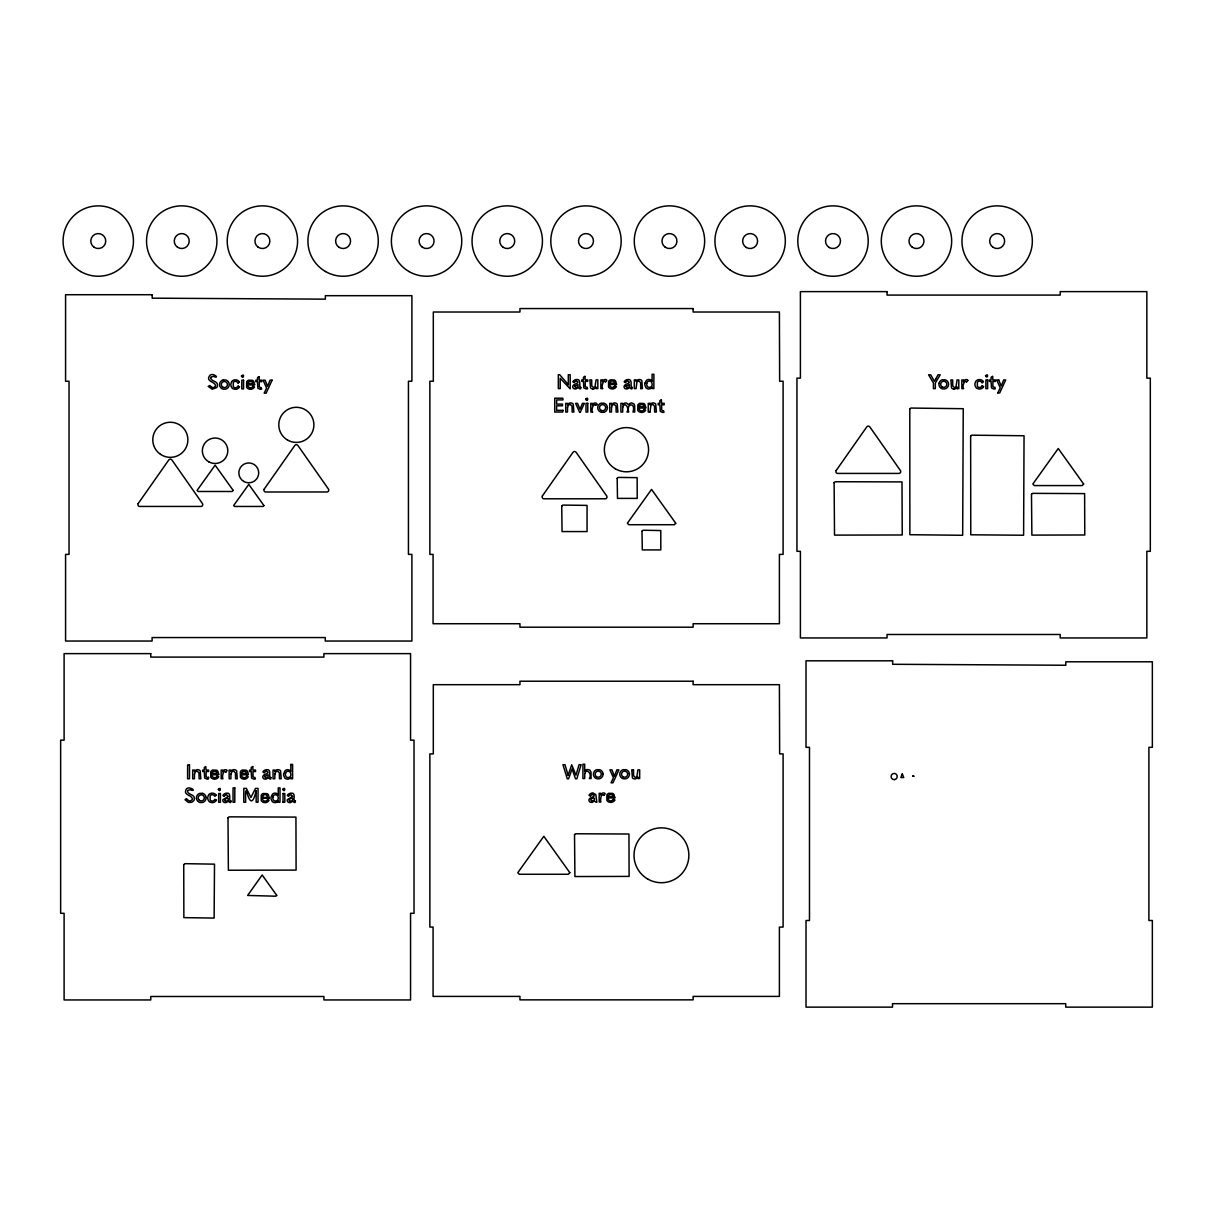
<?xml version="1.0" encoding="UTF-8"?>
<svg xmlns="http://www.w3.org/2000/svg" width="1213" height="1213" viewBox="0 0 1213 1213"><rect width="100%" height="100%" fill="white"/><g stroke="black" fill="none" stroke-linecap="round" stroke-linejoin="round"><path stroke-width="1.5" d="M210.668 377.789C210.85 381.655 217.976 380.776 217.506 385.309A3.715 3.715 0 0 1 216.778 387.523L212.23 389.237L208.166 386.386L209.849 385.522L212.048 387.493M568.124 775.168L571.702 764.827L575.993 775.168L579.071 764.706L581.133 764.706L576.827 778.807L575.508 778.807L572.096 768.951L568.594 778.807L567.305 778.807L562.953 764.706L565.031 764.706L568.048 775.168M614.43 775.88L616.917 769.846L618.888 769.846L612.974 782.81L611.018 782.81L613.444 777.73L609.896 769.846L611.928 769.846L614.354 775.941M580.269 412.314L584.348 403.353L582.452 403.353L580.026 409.175L577.509 403.353L575.584 403.353L579.662 412.314M272.091 380.2L266.147 393.164L264.191 393.164L266.617 388.084L263.085 380.2L265.116 380.2L267.542 386.31L270.09 380.2L272.076 380.2M997.783 392.906L1000.225 387.826L996.692 379.942L998.724 379.942M256.125 790.876C249.014 821.216 244.768 769.421 245.678 802.233L243.783 802.233L243.783 788.389L246.345 788.389L250.924 797.487L255.503 788.389L258.035 788.389L258.035 802.233L256.155 802.233L256.155 790.876M262.872 795.743C260.704 798.078 269.028 798.139 267.072 795.758A2.123 2.123 0 0 0 265.935 794.788L265.48 794.667A3.093 3.093 0 0 0 264.737 794.636L264.495 794.667A2.365 2.365 0 0 0 262.857 795.743M264.1 489.279L294.804 445.489A1.88 1.88 0 0 1 297.898 445.489L328.587 489.279A1.88 1.88 0 0 1 327.176 491.978L265.511 491.993A1.88 1.88 0 0 1 264.116 489.279M238.021 386.083L237.339 386.977A2.593 2.593 0 0 1 235.822 387.69L234.837 387.66A2.517 2.517 0 0 1 233.275 386.644L233.275 382.444A2.517 2.517 0 0 1 234.837 381.458L235.11 381.413A3.26 3.26 0 0 1 235.777 381.428A2.608 2.608 0 0 1 237.278 382.11L237.975 383.005M214.868 799.412L214.185 800.307A2.593 2.593 0 0 1 212.684 801.02L211.699 800.989A2.517 2.517 0 0 1 210.137 799.974L210.137 795.773A2.517 2.517 0 0 1 211.684 794.773L211.972 794.742A3.26 3.26 0 0 1 212.639 794.742A2.608 2.608 0 0 1 214.125 795.44L214.837 796.335L216.141 795.243M982.09 385.825L981.408 386.72A2.593 2.593 0 0 1 979.892 387.432L978.906 387.387A2.517 2.517 0 0 1 977.344 386.386L977.344 382.186A2.517 2.517 0 0 1 978.906 381.185L979.179 381.155A3.26 3.26 0 0 1 979.846 381.155A2.608 2.608 0 0 1 981.347 381.852L982.045 382.732M253.032 386.25L252.365 387.053A2.608 2.608 0 0 1 250.924 387.751A3.245 3.245 0 0 1 250.242 387.751L249.711 387.66A2.532 2.532 0 0 1 248.013 386.128L247.816 384.961L254.639 384.855M217.127 776.108L216.475 776.927A2.608 2.608 0 0 1 215.019 777.624A3.245 3.245 0 0 1 214.352 777.624L213.806 777.533A2.532 2.532 0 0 1 212.108 776.002L211.911 774.819L218.734 774.728M246.77 776.108L246.118 776.927A2.608 2.608 0 0 1 244.662 777.624A3.245 3.245 0 0 1 243.98 777.624L243.449 777.533A2.532 2.532 0 0 1 241.751 776.002L241.554 774.819L248.377 774.728M267.618 799.579L266.966 800.383A2.608 2.608 0 0 1 265.511 801.08A3.245 3.245 0 0 1 264.828 801.08L264.298 800.989A2.532 2.532 0 0 1 262.599 799.458L262.402 798.275M614.915 385.931L614.263 386.735M644.194 409.388L643.542 410.191A2.608 2.608 0 0 1 642.086 410.889A3.245 3.245 0 0 1 641.404 410.904L640.873 410.798A2.532 2.532 0 0 1 639.175 409.266L638.978 408.099L645.801 407.993M613.247 799.352L612.595 800.155A2.608 2.608 0 0 1 611.14 800.853A3.245 3.245 0 0 1 610.473 800.868L609.927 800.762A2.532 2.532 0 0 1 608.229 799.231L608.031 798.063M224.223 796.168L225.633 794.924A2.532 2.532 0 0 1 226.664 794.712L228.135 796.486M264.222 772.711L265.632 771.468A2.532 2.532 0 0 1 266.678 771.241C271.136 773.439 263.661 773.773 262.887 776.214A2.562 2.562 0 0 0 262.994 777.76A2.077 2.077 0 0 0 263.873 778.776L264.798 779.095A3.957 3.957 0 0 0 266.163 779.064L268.255 777.836L270.105 779.08A3.26 3.26 0 0 0 270.726 778.973L270.999 777.594M574.143 382.52L575.553 381.276A2.532 2.532 0 0 1 576.584 381.064C581.042 383.263 573.567 383.581 572.809 386.037A2.562 2.562 0 0 0 572.9 387.569A2.077 2.077 0 0 0 573.779 388.585L574.719 388.918A3.957 3.957 0 0 0 576.069 388.873L578.161 387.644L580.011 388.888A3.26 3.26 0 0 0 580.633 388.782L580.906 387.402M288.618 796.168L290.028 794.924A2.532 2.532 0 0 1 291.059 794.712L292.53 796.486M625.499 382.52L626.909 381.276A2.532 2.532 0 0 1 627.94 381.064C632.398 383.263 624.922 383.581 624.164 386.037A2.562 2.562 0 0 0 624.27 387.569A2.077 2.077 0 0 0 625.135 388.585L626.075 388.918A3.957 3.957 0 0 0 627.424 388.873L629.517 387.644L631.366 388.888A3.26 3.26 0 0 0 631.988 388.782L632.261 387.402M590.367 795.94L591.777 794.697A2.532 2.532 0 0 1 592.808 794.485C597.266 796.683 589.791 797.002 589.018 799.458A2.562 2.562 0 0 0 589.124 800.989A2.077 2.077 0 0 0 590.003 802.005L590.928 802.339A3.957 3.957 0 0 0 592.293 802.309L594.385 801.065L596.235 802.309A3.26 3.26 0 0 0 596.857 802.202L595.841 794.651L592.96 792.938A4.594 4.594 0 0 0 589.033 795.197L590.2 795.971M186.393 798.776L185.028 799.716L188.364 802.445L191.684 802.293L193.64 800.838A3.715 3.715 0 0 0 194.368 798.639C194.838 794.106 187.712 794.97 187.515 791.119A1.653 1.653 0 0 1 188.06 790.179L190.502 789.754A2.471 2.471 0 0 1 191.457 790.239C197.385 791.452 187.409 784.538 185.786 790.148C183.663 795.349 191.654 794.849 192.367 798.715A2.092 2.092 0 0 1 191.972 799.943L190.38 800.898A3.578 3.578 0 0 1 188.894 800.823L186.408 798.776M238.142 383.035L239.279 381.913M982.212 382.762L983.349 381.64M605.681 381.852L606.849 380.336A1.865 1.865 0 0 0 605.287 379.502L605.075 379.517A2.623 2.623 0 0 0 603.543 380.139L602.467 381.579L602.467 379.912L600.86 379.881L600.844 388.585L602.603 388.585M595.644 405.309L597.099 404.475M226.012 772.044L227.165 770.528A1.865 1.865 0 0 0 225.603 769.694L225.391 769.709A2.623 2.623 0 0 0 223.859 770.316L222.783 771.771L222.783 770.088L221.175 770.073L221.16 778.776L222.919 778.776C221.934 777.882 222.965 769.148 225.815 772.014M966.67 381.913L967.838 380.397M604.029 795.273L605.181 793.757A1.865 1.865 0 0 0 603.619 792.938L603.407 792.938A2.608 2.608 0 0 0 601.875 793.56L600.799 795.015L600.799 793.332L599.192 793.302L599.177 802.005L600.935 802.005C599.95 801.126 600.981 792.377 603.831 795.243M208.56 777.336L208.014 777.427A2.092 2.092 0 0 1 207.362 777.548L206.134 776.714L206.074 771.544L208.621 771.544L208.621 770.073L206.074 770.073L205.801 766.555L204.315 767.435L204.315 770.073L202.647 770.073L202.647 771.544L204.284 771.544L204.694 778.064L206.968 779.14A4.776 4.776 0 0 0 208.454 778.928L208.591 777.351M270.893 777.533C267.952 778.473 272.212 768.799 266.83 769.694A4.594 4.594 0 0 0 262.903 771.953L264.07 772.726M580.709 387.387C578.449 388.494 581.906 378.683 576.736 379.517A4.594 4.594 0 0 0 572.824 381.761L573.976 382.55M632.079 387.387C629.653 388.327 633.307 378.668 628.091 379.517A4.594 4.594 0 0 0 624.179 381.761L625.347 382.55M603.558 412.329L601.587 412.329M616.522 384.536L609.699 384.536L609.912 385.81A2.532 2.532 0 0 0 611.595 387.341L612.125 387.432A3.245 3.245 0 0 0 612.808 387.432A2.608 2.608 0 0 0 614.263 386.75M640.722 388.585L642.465 388.585L641.829 380.639A2.623 2.623 0 0 0 640.889 379.866L639.948 379.578A4.458 4.458 0 0 0 639.221 379.517A3.7 3.7 0 0 0 636.112 381.398L636.097 379.896L634.338 379.881L634.308 388.585L636.067 388.585L636.977 381.792A2.29 2.29 0 0 1 638.099 381.17L638.372 381.125A3.093 3.093 0 0 1 639.145 381.155L640.631 382.762L640.707 388.585M957.087 388.645L958.801 388.645L958.816 379.942L957.057 379.942L955.996 386.917A2.168 2.168 0 0 1 954.858 387.402A2.653 2.653 0 0 1 954.146 387.372L952.736 385.81L952.66 379.942L950.901 379.942L951.523 387.872A2.562 2.562 0 0 0 952.417 388.66L953.297 388.948A3.957 3.957 0 0 0 953.994 389.009M997.799 392.906L999.739 392.906L1005.698 379.942L1003.727 379.942L1001.18 386.037L998.739 379.942M649.986 403.353L648.242 403.353L648.227 412.041L649.986 412.041M592.566 412.041L590.822 412.041L590.807 403.353L592.414 403.353L592.429 405.021L593.506 403.595A2.623 2.623 0 0 1 595.022 402.974L595.249 402.974A1.865 1.865 0 0 1 596.826 403.793M290.862 764.448L292.591 764.448L292.621 778.776L290.938 778.776L290.908 777.306A3.806 3.806 0 0 1 287.617 779.11A4.336 4.336 0 0 1 286.738 779.064L286.344 778.958A3.609 3.609 0 0 1 284.676 777.867L283.645 775.441A6.899 6.899 0 0 1 283.584 773.894L285.04 770.725A3.836 3.836 0 0 1 287.89 769.709A3.76 3.76 0 0 1 290.847 771.589L290.832 764.448M633.489 769.846L631.761 769.846L632.382 777.776A2.562 2.562 0 0 0 633.262 778.564L634.156 778.867A3.957 3.957 0 0 0 634.839 778.913A3.654 3.654 0 0 0 637.886 777.048L637.917 778.534L639.66 778.549L639.676 769.846L637.917 769.846L636.84 776.82A2.168 2.168 0 0 1 635.718 777.306A2.653 2.653 0 0 1 635.006 777.275L633.58 775.714L633.52 769.846M283.069 793.529L284.797 793.529L284.828 802.233L283.069 802.233M608.031 797.957L614.855 797.957M262.402 798.184L269.225 798.184M278.338 802.233L279.991 802.233L280.021 787.904L278.262 787.904L278.262 795.046A3.76 3.76 0 0 0 275.29 793.135A3.836 3.836 0 0 0 272.44 794.181L270.984 797.366A6.899 6.899 0 0 0 271.045 798.912L272.076 801.323A3.609 3.609 0 0 0 273.744 802.415L274.138 802.521A4.336 4.336 0 0 0 275.017 802.597A3.806 3.806 0 0 0 278.323 800.747L278.308 802.218M591.853 801.005C587.941 799.776 596.114 795.561 594.264 799.989A3.29 3.29 0 0 1 591.853 801.065M290.104 801.232C286.207 799.989 294.35 795.789 292.53 800.216A3.29 3.29 0 0 1 290.104 801.277M225.709 801.232C221.782 799.989 229.97 795.789 228.135 800.216A3.29 3.29 0 0 1 225.709 801.277M202.707 793.363L199.781 793.363A4.685 4.685 0 0 0 196.506 796.986A5.019 5.019 0 0 0 196.461 798.366M295.396 801.05C292.045 801.854 296.745 792.362 291.211 793.166A4.594 4.594 0 0 0 287.299 795.41L288.467 796.198M230.986 801.05C227.786 801.732 232.244 792.332 226.816 793.166A4.594 4.594 0 0 0 222.904 795.41L224.056 796.198M615.097 385.901L616.386 386.613A4.579 4.579 0 0 1 612.686 388.979A5.504 5.504 0 0 1 611.852 388.933L610.503 388.615A4.124 4.124 0 0 1 608.547 386.962L608.547 381.504A4.079 4.079 0 0 1 610.473 379.851L614.385 380.003A3.715 3.715 0 0 1 615.628 381.064L616.538 384.203M644.361 409.357L645.665 410.085A4.579 4.579 0 0 1 641.965 412.435A5.504 5.504 0 0 1 641.131 412.39L639.782 412.071A4.124 4.124 0 0 1 637.811 410.419L637.826 404.96A4.079 4.079 0 0 1 639.751 403.307L643.663 403.474A3.715 3.715 0 0 1 644.907 404.536L645.816 407.659M253.199 386.219L254.503 386.947A4.579 4.579 0 0 1 250.803 389.297A5.504 5.504 0 0 1 249.969 389.252L248.62 388.933A4.124 4.124 0 0 1 246.648 387.281L246.648 381.822A4.079 4.079 0 0 1 248.574 380.169L252.501 380.336A3.715 3.715 0 0 1 253.744 381.398L254.654 384.521M613.429 799.322L614.718 800.049M246.936 776.077L248.24 776.805A4.579 4.579 0 0 1 244.541 779.171A5.504 5.504 0 0 1 243.707 779.125L242.357 778.791A4.124 4.124 0 0 1 240.386 777.139L240.386 771.695A4.079 4.079 0 0 1 242.327 770.043L246.239 770.194A3.715 3.715 0 0 1 247.482 771.256L248.392 774.394M267.785 799.549L269.089 800.262A4.579 4.579 0 0 1 265.389 802.627A5.504 5.504 0 0 1 264.555 802.581L263.206 802.263A4.124 4.124 0 0 1 261.235 800.61L261.25 795.152A4.079 4.079 0 0 1 263.176 793.499L267.087 793.651A3.715 3.715 0 0 1 268.331 794.712L269.241 797.851M217.309 776.077L218.598 776.805M982.257 385.795L983.531 386.598M238.188 386.068L239.461 386.856M215.05 799.382L216.323 800.186M568.275 384.657L559.754 374.741L558.329 374.741L558.329 388.585L560.224 388.585L560.179 378.244L570.186 388.842L570.186 374.741L568.291 374.741L568.336 384.657M595.462 405.278C593.582 402.398 590.837 410.237 592.581 412.041M966.488 381.883C964.562 379.093 961.833 386.902 963.607 388.645L961.848 388.645L961.833 379.942L963.44 379.942L963.456 381.625L964.532 380.185A2.608 2.608 0 0 1 966.048 379.578L966.276 379.578A1.865 1.865 0 0 1 967.853 380.382M605.499 381.822C603.377 378.956 601.057 386.962 602.618 388.585M614.87 797.623L613.96 794.5A3.715 3.715 0 0 0 612.717 793.423L608.805 793.272A4.079 4.079 0 0 0 606.879 794.924L606.879 800.383A4.124 4.124 0 0 0 608.835 802.036L610.2 802.354A5.504 5.504 0 0 0 611.018 802.369M218.749 774.394L217.84 771.256A3.715 3.715 0 0 0 216.596 770.194L212.684 770.043A4.079 4.079 0 0 0 210.759 771.695L210.759 777.139A4.124 4.124 0 0 0 212.715 778.791L214.079 779.125A5.504 5.504 0 0 0 214.898 779.14A4.579 4.579 0 0 0 218.643 776.836M957.057 387.174L957.057 388.63M650.001 403.368L650.001 404.839A3.7 3.7 0 0 1 653.125 402.913A4.458 4.458 0 0 1 653.868 403.034L654.808 403.323A2.623 2.623 0 0 1 655.733 404.096L656.4 412.041L654.641 412.041L654.55 406.219L653.049 404.611A3.093 3.093 0 0 0 652.276 404.596L652.018 404.642A2.29 2.29 0 0 0 650.896 405.248L650.001 412.041M295.441 801.08L295.108 802.43A3.26 3.26 0 0 1 294.486 802.536L292.651 801.293L290.544 802.521A3.957 3.957 0 0 1 289.194 802.566L288.254 802.233A2.077 2.077 0 0 1 287.39 801.217A2.562 2.562 0 0 1 287.284 799.685L292.53 796.501M283.038 793.529L283.038 802.233M231.046 801.08L230.713 802.43A3.26 3.26 0 0 1 230.091 802.536L228.241 801.293L226.149 802.521A3.957 3.957 0 0 1 224.799 802.566L223.859 802.233A2.077 2.077 0 0 1 222.995 801.217A2.562 2.562 0 0 1 222.889 799.685L228.135 796.501M894.497 779.58A2.972 2.972 0 0 0 897.135 776.836A3.533 3.533 0 0 0 897.104 775.88A2.911 2.911 0 0 0 894.815 773.5L893.541 773.53A2.911 2.911 0 0 0 891.237 775.88A3.503 3.503 0 0 0 891.191 776.836A2.972 2.972 0 0 0 893.845 779.58A3.305 3.305 0 0 0 894.497 779.55M983.607 386.644A4.761 4.761 0 0 1 978.921 389.009L977.162 388.478A4.033 4.033 0 0 1 975.616 387.023L974.994 385.294A6.186 6.186 0 0 1 974.934 383.778L975.631 381.579A4.17 4.17 0 0 1 977.587 379.912L978.936 379.593A4.761 4.761 0 0 1 983.394 381.579M957.027 387.144A3.654 3.654 0 0 1 953.994 389.085M939.029 383.323A5.019 5.019 0 0 0 938.968 384.779A4.685 4.685 0 0 0 942.759 388.918L944.745 388.918A4.685 4.685 0 0 0 948.551 384.779A5.019 5.019 0 0 0 948.536 383.793A4.685 4.685 0 0 0 945.185 379.805L942.274 379.775A4.685 4.685 0 0 0 939.014 383.399M603.574 412.329A4.685 4.685 0 0 0 607.379 408.175A5.019 5.019 0 0 0 607.364 407.189M607.379 407.28A4.685 4.685 0 0 0 604.013 403.216L601.102 403.186A4.64 4.64 0 0 0 597.842 406.719A5.019 5.019 0 0 0 597.782 408.175A4.685 4.685 0 0 0 601.587 412.329M593.005 389.024A3.654 3.654 0 0 0 596.038 387.083L596.068 388.569L597.812 388.585L597.827 379.881L596.068 379.881L595.007 386.856A2.168 2.168 0 0 1 593.87 387.341A2.653 2.653 0 0 1 593.157 387.311L591.747 385.749L591.671 379.881L589.912 379.881L590.534 387.811A2.562 2.562 0 0 0 591.428 388.6L592.308 388.903A3.957 3.957 0 0 0 593.005 388.948M614.764 800.064A4.579 4.579 0 0 1 611.018 802.4M629.411 773.788A4.685 4.685 0 0 0 626.044 769.709L623.133 769.679A4.685 4.685 0 0 0 619.873 773.303A5.019 5.019 0 0 0 619.813 774.682A4.685 4.685 0 0 0 623.603 778.822L625.59 778.822A4.685 4.685 0 0 0 629.411 774.682A5.019 5.019 0 0 0 629.38 773.697M603.028 773.788A4.685 4.685 0 0 0 599.677 769.709L596.766 769.679A4.685 4.685 0 0 0 593.491 773.303A5.019 5.019 0 0 0 593.445 774.682A4.685 4.685 0 0 0 597.236 778.822L599.222 778.822A4.685 4.685 0 0 0 603.028 774.682A5.019 5.019 0 0 0 603.013 773.697M216.399 800.231A4.761 4.761 0 0 1 211.714 802.597L209.955 802.066A4.033 4.033 0 0 1 208.409 800.61L207.787 798.882A6.186 6.186 0 0 1 207.726 797.366L208.424 795.167A4.155 4.155 0 0 1 210.38 793.514L211.729 793.181A4.761 4.761 0 0 1 216.187 795.167M196.445 798.366A4.685 4.685 0 0 0 200.251 802.521L202.237 802.506A4.685 4.685 0 0 0 206.058 798.366A5.019 5.019 0 0 0 206.028 797.381M202.692 793.393A4.685 4.685 0 0 1 206.058 797.472M239.537 386.902A4.761 4.761 0 0 1 234.852 389.267L233.093 388.751A4.033 4.033 0 0 1 231.547 387.281L230.925 385.552A6.186 6.186 0 0 1 230.864 384.036L231.562 381.837A4.155 4.155 0 0 1 233.518 380.185L234.867 379.851A4.761 4.761 0 0 1 239.325 381.837M212.048 387.493A3.578 3.578 0 0 0 213.533 387.569L215.11 386.629A2.092 2.092 0 0 0 215.52 385.385C214.671 381.564 206.028 381.564 209.273 376.227C211.547 371.421 220.235 378.395 214.595 376.909A2.471 2.471 0 0 0 213.64 376.439L211.198 376.864A1.653 1.653 0 0 0 210.668 377.789M152.216 294.714L152.201 298.171L325.357 299.156L325.357 295.684L411.904 295.684L411.904 381.231L408.432 381.231L408.432 554.386L411.904 554.386L411.904 641.04L325.266 641.04L325.266 637.568L152.095 637.568L152.095 641.04L65.578 641.04L65.578 554.386L69.035 554.386L69.035 381.231L65.578 381.231L65.578 294.714L152.216 294.714M892.662 660.812L892.647 664.284L1065.802 665.255L1065.802 661.798L1152.35 661.798L1152.35 747.329L1148.893 747.329L1148.893 920.5L1152.35 920.5L1152.35 1007.139L1065.711 1007.139L1065.711 1003.682L892.541 1003.682L892.541 1007.139L806.023 1007.139L806.023 920.5L809.48 920.5L809.48 747.329L806.023 747.329L806.023 660.812L892.662 660.812M233.169 490.386L232.123 491.492L198.159 491.492L197.097 490.386L215.141 465.17L233.169 490.386M263.903 505.548L263.16 506.458L234.534 506.458L233.654 505.548L248.786 484.396L263.903 505.548M276.7 895.315L275.851 896.21L247.634 895.437L262.16 874.998L276.7 895.315M569.837 872.678L568.321 874.27L519.316 874.27L517.799 872.678L543.818 836.303L569.837 872.678M675.732 523.228L674.337 524.713L628.774 524.713L627.364 523.228L651.548 489.415L675.732 523.228M1083.649 484.032L1082.163 485.579L1034.325 485.579L1032.839 484.032L1058.252 448.507L1083.649 484.032M194.459 774.106L194.459 778.776L192.7 778.776L192.67 770.073L194.429 770.073L194.459 771.559A3.7 3.7 0 0 1 197.583 769.633A4.458 4.458 0 0 1 198.31 769.755L199.25 770.058A2.623 2.623 0 0 1 200.19 770.831L200.842 778.776L199.084 778.776L198.993 772.954L197.507 771.347A3.093 3.093 0 0 0 196.733 771.316L196.461 771.362A2.29 2.29 0 0 0 195.338 771.984L194.459 774.106M230.925 774.106L230.91 778.776L229.151 778.776L229.136 770.073L230.895 770.073L230.91 771.559A3.7 3.7 0 0 1 234.033 769.633A4.458 4.458 0 0 1 234.776 769.755L235.716 770.058A2.623 2.623 0 0 1 236.656 770.831L237.308 778.776L235.549 778.776L235.458 772.954L233.973 771.347A3.093 3.093 0 0 0 233.199 771.316L232.926 771.362A2.29 2.29 0 0 0 231.804 771.984L230.925 774.106M274.835 774.106L274.82 778.776L273.061 778.776L273.046 770.073L274.805 770.073L274.82 771.559A3.7 3.7 0 0 1 277.944 769.633A4.458 4.458 0 0 1 278.687 769.755L279.627 770.058A2.623 2.623 0 0 1 280.552 770.831L281.219 778.776L279.46 778.776L279.369 772.954L277.883 771.347A3.093 3.093 0 0 0 277.11 771.316L276.837 771.362A2.29 2.29 0 0 0 275.715 771.984L274.835 774.106M567.517 407.386L567.502 412.041L565.743 412.041L565.728 403.353L567.487 403.353L567.502 404.839A3.7 3.7 0 0 1 570.626 402.913A4.458 4.458 0 0 1 571.368 403.034L572.309 403.323A2.623 2.623 0 0 1 573.233 404.096L573.885 412.041L572.127 412.041L572.051 406.219L570.55 404.611A3.093 3.093 0 0 0 569.776 404.596L569.519 404.642A2.29 2.29 0 0 0 568.381 405.248L567.517 407.386M611.504 407.386L611.488 412.041L609.73 412.041L609.714 403.353L611.473 403.353L611.488 404.839A3.7 3.7 0 0 1 614.612 402.913A4.458 4.458 0 0 1 615.355 403.034L616.295 403.323A2.623 2.623 0 0 1 617.22 404.096L617.887 412.041L616.128 412.041L616.037 406.219L614.536 404.611A3.093 3.093 0 0 0 613.763 404.596L613.505 404.642A2.29 2.29 0 0 0 612.368 405.248L611.504 407.386M218.325 789.375C220.417 793.696 221.6 785.615 218.325 789.375M241.463 376.06C243.495 380.382 244.844 372.285 241.463 376.06M282.72 789.375C284.873 793.696 285.934 785.599 282.72 789.375M585.667 399.198C587.653 403.489 589.063 395.605 585.682 399.077M912.707 776.153L914.102 776.305L912.722 776.093M985.532 375.787C987.609 380.094 988.838 372.073 985.532 375.787M183.739 864.642L183.86 917.635L214.125 918.074L214.504 864.156L184.816 863.671L183.739 864.642M227.983 817.835L228.378 870.237L296.093 870.1L295.942 817.107L229.075 816.849L227.983 817.835M561.74 506.048L562.044 531.567L587.062 531.567L587.062 505.396L562.817 505.078L561.74 506.048M574.522 834.741L574.917 876.544L629.107 876.408L628.956 834.013L575.599 833.771L574.537 834.635M617.174 478.377L617.493 498.391L637.219 498.391L637.143 477.649L618.251 477.406L617.174 478.377M641.995 531.203L642.299 549.914L660.797 549.914L660.797 530.551L643.072 530.233L641.995 531.203M834.119 482.698L834.514 535.115L902.229 534.978L902.002 481.91L835.211 481.728L834.119 482.698M909.795 409.024L909.871 534.706L962.667 535.282L963.243 408.705L910.872 408.053L909.811 408.917M970.643 436.164L970.764 534.797L1023.605 535.236L1024.045 435.755L971.719 435.179L970.658 436.043M1031.49 494.343L1031.869 535.115L1084.771 534.978L1084.619 493.615L1032.566 493.357L1031.505 494.237M264.631 776.502L265.723 777.776A3.29 3.29 0 0 0 268.118 776.76L268.134 774.743L264.631 776.502M574.537 386.31L575.629 387.584A3.29 3.29 0 0 0 578.025 386.568L578.055 384.566L574.537 386.31M625.893 386.31L626.985 387.584A3.29 3.29 0 0 0 629.38 386.568L629.411 384.566L625.893 386.31M622.739 407.159L622.694 412.041L620.904 412.041L620.904 403.353L622.694 403.353L622.694 404.854L623.967 403.459A3.002 3.002 0 0 1 625.18 403.004C627.94 402.246 628.198 406.734 629.865 403.504A3.321 3.321 0 0 1 631.67 402.974L633.899 403.868L634.672 405.627L634.733 412.041L632.959 412.041C636.264 402.079 625.817 403.05 628.713 412.041L626.939 412.041C630.093 408.281 624.377 400.881 622.739 407.159M584.742 773.545L584.696 778.549L582.922 778.549L582.922 764.22L584.696 764.22L584.696 771.347L586.046 769.967A3.381 3.381 0 0 1 587.35 769.512L589.776 769.982L591.034 772.135L591.095 778.549L589.306 778.549C592.596 774.546 586.576 767.45 584.742 773.545M272.849 797.199L272.819 797.532A5.17 5.17 0 0 0 272.849 798.579L273.501 800.171A2.229 2.229 0 0 0 274.32 800.792L275.124 800.989A3.396 3.396 0 0 0 276.048 800.944L276.609 800.777A2.578 2.578 0 0 0 277.853 799.685L278.247 798.563A4.261 4.261 0 0 0 278.277 797.563L277.838 796.107A2.684 2.684 0 0 0 275.806 794.773A3.017 3.017 0 0 0 274.911 794.818L274.654 794.894A2.426 2.426 0 0 0 273.38 795.819L272.849 797.199M285.449 773.727L285.419 774.061A5.17 5.17 0 0 0 285.449 775.107L286.101 776.714A2.229 2.229 0 0 0 286.92 777.336L287.724 777.533A3.396 3.396 0 0 0 288.649 777.488L289.21 777.321A2.578 2.578 0 0 0 290.453 776.229L290.847 775.092A4.261 4.261 0 0 0 290.877 774.091L290.438 772.651A2.684 2.684 0 0 0 288.406 771.301A3.017 3.017 0 0 0 287.511 771.362L287.254 771.423A2.426 2.426 0 0 0 285.98 772.363L285.449 773.727M646.711 383.551L646.681 383.884A5.17 5.17 0 0 0 646.711 384.93L647.363 386.522A2.229 2.229 0 0 0 648.197 387.144L648.985 387.341A3.396 3.396 0 0 0 649.91 387.296L650.486 387.129A2.578 2.578 0 0 0 651.715 386.037L652.109 384.915A4.261 4.261 0 0 0 652.154 383.915L651.699 382.459A2.684 2.684 0 0 0 649.668 381.125A3.017 3.017 0 0 0 648.788 381.17L648.515 381.246A2.426 2.426 0 0 0 647.242 382.171L646.711 383.551M562.984 410.343L562.787 412.026L554.72 412.041L554.72 398.198L562.787 398.198L562.984 399.911L556.631 399.926L556.631 404.111L562.498 404.111L562.498 405.794L556.631 405.809L556.631 410.328L562.984 410.328M644.907 383.232L644.846 383.717A6.899 6.899 0 0 0 644.907 385.264L645.953 387.675A3.609 3.609 0 0 0 647.606 388.767L648.015 388.873A4.336 4.336 0 0 0 648.879 388.948A3.806 3.806 0 0 0 652.185 387.099L652.185 388.569L653.868 388.585L653.883 374.256L652.124 374.256L652.124 381.398A3.76 3.76 0 0 0 649.152 379.487A3.836 3.836 0 0 0 646.302 380.533L644.907 383.232M247.907 383.338L252.82 383.611L252.486 382.429A2.123 2.123 0 0 0 251.349 381.458L250.894 381.337A3.093 3.093 0 0 0 250.151 381.307L249.908 381.337A2.365 2.365 0 0 0 248.271 382.413L247.907 383.338M212.002 773.212L216.915 773.469L216.596 772.302A2.123 2.123 0 0 0 215.444 771.316L214.989 771.21A3.093 3.093 0 0 0 214.246 771.18L214.019 771.21A2.365 2.365 0 0 0 212.366 772.287L212.002 773.212M241.645 773.212L246.557 773.469L246.224 772.302A2.123 2.123 0 0 0 245.087 771.316L244.632 771.21A3.093 3.093 0 0 0 243.889 771.18L243.646 771.21A2.365 2.365 0 0 0 242.009 772.287L241.645 773.212M609.79 383.02L614.703 383.293L614.385 382.11A2.123 2.123 0 0 0 613.232 381.14L612.777 381.018A3.108 3.108 0 0 0 612.034 380.988L611.792 381.018A2.365 2.365 0 0 0 610.154 382.095L609.79 383.02M639.069 406.476L643.982 406.749L643.648 405.567A2.123 2.123 0 0 0 642.511 404.596L642.056 404.475A3.108 3.108 0 0 0 641.313 404.445L641.071 404.475A2.365 2.365 0 0 0 639.433 405.551L639.069 406.476M608.122 796.441L613.035 796.714L612.717 795.531A2.123 2.123 0 0 0 611.564 794.56L611.109 794.439A3.108 3.108 0 0 0 610.366 794.409L610.139 794.439A2.365 2.365 0 0 0 608.486 795.516L608.122 796.441M902.275 773.894L900.85 777.548L903.73 777.548L902.29 773.894M935.981 378.562L934.419 381.352L930.72 374.802L928.582 374.802L933.419 382.99L933.419 388.645L935.314 388.645L935.344 382.99L940.211 374.802L938.058 374.802L935.981 378.562M138.237 503.486L138.1 503.729A1.88 1.88 0 0 0 139.51 506.443L201.161 506.443A1.88 1.88 0 0 0 202.571 503.729L171.882 459.939A1.88 1.88 0 0 0 168.789 459.939L138.237 503.486M542.454 495.844L542.317 496.087A1.88 1.88 0 0 0 543.727 498.786L605.378 498.801A1.88 1.88 0 0 0 606.788 496.087L576.099 452.297A1.88 1.88 0 0 0 573.006 452.297L542.454 495.844M836.212 470.462L836.06 470.705A1.88 1.88 0 0 0 837.47 473.419L899.136 473.419A1.88 1.88 0 0 0 900.531 470.705L869.842 426.915A1.88 1.88 0 0 0 866.749 426.915L836.212 470.462M258.976 376.682L257.49 377.561L257.49 380.2L255.822 380.2L255.822 381.67L257.474 381.67L257.869 388.205L260.143 389.282A4.776 4.776 0 0 0 261.644 389.055L261.189 387.569A2.092 2.092 0 0 1 260.537 387.675L259.309 386.841L259.248 381.67L261.811 381.67L261.811 380.2L259.248 380.2L258.991 376.682M584.924 376.364L583.438 377.243L583.438 379.881L581.785 379.881L581.785 381.352L583.423 381.352L583.817 387.887L586.106 388.948A4.776 4.776 0 0 0 587.592 388.736L587.137 387.235A2.092 2.092 0 0 1 586.486 387.356L585.273 386.522L585.197 381.352L587.759 381.352L587.759 379.881L585.197 379.881L584.939 376.364M661.343 399.82L659.857 400.699L659.857 403.353L658.189 403.353L658.189 404.808L659.842 404.808L660.236 411.343L662.51 412.42A4.776 4.776 0 0 0 664.011 412.193L663.556 410.707A2.092 2.092 0 0 1 662.904 410.813L661.676 409.979L661.616 404.808L664.178 404.808L664.178 403.353L661.616 403.353L661.358 399.82M252.713 766.555L251.227 767.435L251.227 770.073L249.56 770.073L249.56 771.544L251.212 771.544L251.607 778.064L253.881 779.14A4.776 4.776 0 0 0 255.382 778.928L254.927 777.427A2.092 2.092 0 0 1 254.275 777.548L253.047 776.714L252.986 771.544L255.549 771.544L255.549 770.073L252.986 770.073L252.729 766.555M992.583 376.424L991.097 377.304L991.097 379.942L989.429 379.942L989.429 381.413L991.082 381.413L991.476 387.933L993.75 389.009A4.776 4.776 0 0 0 995.251 388.797L994.933 387.25A2.092 2.092 0 0 1 994.144 387.417L992.931 386.583L992.856 381.413L995.418 381.413L995.418 379.942L992.856 379.942L992.598 376.424M223.389 379.927L222.919 380.048A4.685 4.685 0 0 0 219.659 383.657A5.019 5.019 0 0 0 219.598 385.037A4.685 4.685 0 0 0 223.389 389.191L225.375 389.176A4.685 4.685 0 0 0 229.196 385.037A5.019 5.019 0 0 0 229.181 384.051A4.64 4.64 0 0 0 225.861 380.033L223.389 379.927M887.037 291.62L800.398 291.62L800.398 378.138L796.941 378.138L796.941 551.309L800.398 551.309L800.398 637.947L887.037 637.947L887.037 634.49L1060.207 634.49L1060.207 637.947L1146.846 637.947L1146.846 551.309L1150.318 551.309L1150.318 378.138L1146.846 378.138L1146.846 291.62L1060.207 291.62L1060.207 295.077L887.037 295.077L887.037 291.62M693.123 308.557L519.952 308.557L519.952 312.014L433.314 312.014L433.314 381.231L429.857 381.231L429.857 554.386L433.071 554.386L433.071 623.725L519.952 623.725L519.952 627.197L693.123 627.197L693.123 623.725L779.398 623.725L779.398 554.386L783.098 554.386L783.098 381.231L779.641 381.231L779.398 312.014L693.123 312.014L693.123 308.557M987.625 379.942L985.881 379.942L985.866 388.645L987.625 388.645L987.64 379.942M243.555 380.2L241.812 380.2L241.796 388.903L243.555 388.903L243.57 380.2M587.759 403.353L586.015 403.353L586 412.041L587.759 412.041L587.774 403.353M150.761 653.625L64.107 653.625L64.107 740.142L60.65 740.142L60.65 913.313L64.107 913.313L64.107 999.952L150.761 999.952L150.761 996.495L323.916 996.495L323.916 999.952L410.555 999.952L410.555 913.313L414.027 913.313L414.027 740.142L410.555 740.142L410.555 653.625L323.916 653.625L323.916 657.097L150.761 657.097L150.761 653.625M693.123 681.221L519.952 681.221L519.952 684.678L433.314 684.678L433.314 753.895L429.857 753.895L429.857 927.066L433.071 927.066L433.071 996.404L519.952 996.404L519.952 999.861L693.123 999.861L693.123 996.404L779.398 996.404L779.398 927.066L783.098 927.066L783.098 753.895L779.641 753.895L779.398 684.678L693.123 684.678L693.123 681.221M189.486 764.933L187.621 764.933L187.59 778.776L189.486 778.776L189.501 764.933M234.791 787.904L233.063 787.904L233.032 802.233L234.791 802.233L234.822 787.904M220.402 793.529L218.674 793.529L218.643 802.233L220.402 802.233L220.432 793.529M815.409 271.53A35.192 35.192 0 0 0 868.205 241.053A35.192 35.192 0 0 0 815.409 210.577A35.192 35.192 0 0 0 815.409 271.53M829.267 247.528A7.475 7.475 0 0 0 840.488 241.053A7.475 7.475 0 0 0 829.267 234.564A7.475 7.475 0 0 0 829.267 247.528M979.558 271.53A35.192 35.192 0 0 0 1032.339 241.053A35.192 35.192 0 0 0 979.558 210.577A35.192 35.192 0 0 0 979.558 271.53M992.962 247.24A7.475 7.475 0 0 0 1004.622 241.584A7.475 7.475 0 0 0 993.887 234.321A7.475 7.475 0 0 0 992.962 247.24M912.297 247.24A7.475 7.475 0 0 0 923.942 241.584A7.475 7.475 0 0 0 913.222 234.321A7.475 7.475 0 0 0 912.297 247.24M896.756 270.196A35.192 35.192 0 0 0 951.583 243.555A35.192 35.192 0 0 0 901.107 209.394A35.192 35.192 0 0 0 896.756 270.196M651.866 271.53A35.192 35.192 0 0 0 704.647 241.053A35.192 35.192 0 0 0 651.866 210.577A35.192 35.192 0 0 0 651.866 271.53M665.27 247.24A7.475 7.475 0 0 0 676.93 241.584A7.475 7.475 0 0 0 666.195 234.321A7.475 7.475 0 0 0 665.27 247.24M746.389 247.528A7.475 7.475 0 0 0 757.609 241.053A7.475 7.475 0 0 0 746.389 234.564A7.475 7.475 0 0 0 746.389 247.528M730.408 270.196A35.192 35.192 0 0 0 785.236 243.555A35.192 35.192 0 0 0 734.76 209.394A35.192 35.192 0 0 0 730.408 270.196M581.8 247.24A7.475 7.475 0 0 0 593.445 241.584A7.475 7.475 0 0 0 582.725 234.321A7.475 7.475 0 0 0 581.8 247.24M568.397 271.53A35.192 35.192 0 0 0 621.177 241.053A35.192 35.192 0 0 0 568.397 210.577A35.192 35.192 0 0 0 568.397 271.53M325.509 271.53A35.192 35.192 0 0 0 378.289 241.053A35.192 35.192 0 0 0 325.509 210.577A35.192 35.192 0 0 0 325.509 271.53M338.897 247.24A7.475 7.475 0 0 0 350.557 241.584A7.475 7.475 0 0 0 339.822 234.321A7.475 7.475 0 0 0 338.897 247.24M489.643 271.53A35.192 35.192 0 0 0 542.438 241.053A35.192 35.192 0 0 0 489.643 210.577A35.192 35.192 0 0 0 489.643 271.53M503.046 247.24A7.475 7.475 0 0 0 514.706 241.584A7.475 7.475 0 0 0 503.971 234.321A7.475 7.475 0 0 0 503.046 247.24M422.382 247.24A7.475 7.475 0 0 0 434.042 241.584A7.475 7.475 0 0 0 423.307 234.321A7.475 7.475 0 0 0 422.382 247.24M408.978 271.53A35.192 35.192 0 0 0 461.759 241.053A35.192 35.192 0 0 0 408.978 210.577A35.192 35.192 0 0 0 408.978 271.53M164.134 271.53A35.192 35.192 0 0 0 216.93 241.053A35.192 35.192 0 0 0 164.134 210.577A35.192 35.192 0 0 0 164.134 271.53M177.538 247.24A7.475 7.475 0 0 0 189.198 241.584A7.475 7.475 0 0 0 178.463 234.321A7.475 7.475 0 0 0 177.538 247.24M258.217 247.24A7.475 7.475 0 0 0 269.862 241.584A7.475 7.475 0 0 0 259.142 234.321A7.475 7.475 0 0 0 258.217 247.24M244.814 271.53A35.192 35.192 0 0 0 297.594 241.053A35.192 35.192 0 0 0 244.814 210.577A35.192 35.192 0 0 0 244.814 271.53M94.068 247.24A7.475 7.475 0 0 0 105.728 241.584A7.475 7.475 0 0 0 94.993 234.321A7.475 7.475 0 0 0 94.068 247.24M80.665 271.53A35.192 35.192 0 0 0 133.445 241.053A35.192 35.192 0 0 0 80.665 210.577A35.192 35.192 0 0 0 80.665 271.53M941.94 386.765A3.063 3.063 0 0 0 946.792 384.612A3.063 3.063 0 0 0 942.501 381.488A3.063 3.063 0 0 0 941.94 386.765M600.769 410.161A3.063 3.063 0 0 0 605.621 408.023A3.063 3.063 0 0 0 601.33 404.884A3.063 3.063 0 0 0 600.769 410.161M615.4 468.84A22.107 22.107 0 0 0 648.561 449.689A22.107 22.107 0 0 0 615.4 430.554A22.107 22.107 0 0 0 615.4 468.84M647.727 879.031A27.414 27.414 0 0 0 688.863 855.286A27.414 27.414 0 0 0 647.727 831.542A27.414 27.414 0 0 0 647.727 879.031M622.8 776.669A3.063 3.063 0 0 0 627.652 774.516A3.063 3.063 0 0 0 623.361 771.392A3.063 3.063 0 0 0 622.8 776.669M596.417 776.669A3.063 3.063 0 0 0 601.269 774.516A3.063 3.063 0 0 0 596.993 771.392A3.063 3.063 0 0 0 596.417 776.669M199.448 800.353A3.063 3.063 0 0 0 204.3 798.199A3.063 3.063 0 0 0 200.009 795.076A3.063 3.063 0 0 0 199.448 800.353M287.572 440.061A17.543 17.543 0 0 0 313.894 424.853A17.543 17.543 0 0 0 287.572 409.66A17.543 17.543 0 0 0 287.572 440.061M243.813 481.47A9.931 9.931 0 0 0 258.703 472.873A9.931 9.931 0 0 0 243.813 464.276A9.931 9.931 0 0 0 243.813 481.47M208.712 461.774A12.721 12.721 0 0 0 227.801 450.766A12.721 12.721 0 0 0 208.712 439.743A12.721 12.721 0 0 0 208.712 461.774M160.495 454.329A17.543 17.543 0 0 0 187.833 441.062A17.543 17.543 0 0 0 162.663 424.019A17.543 17.543 0 0 0 160.495 454.329M222.586 387.023A3.063 3.063 0 0 0 227.438 384.885A3.063 3.063 0 0 0 223.147 381.746A3.063 3.063 0 0 0 222.586 387.023"/></g></svg>
